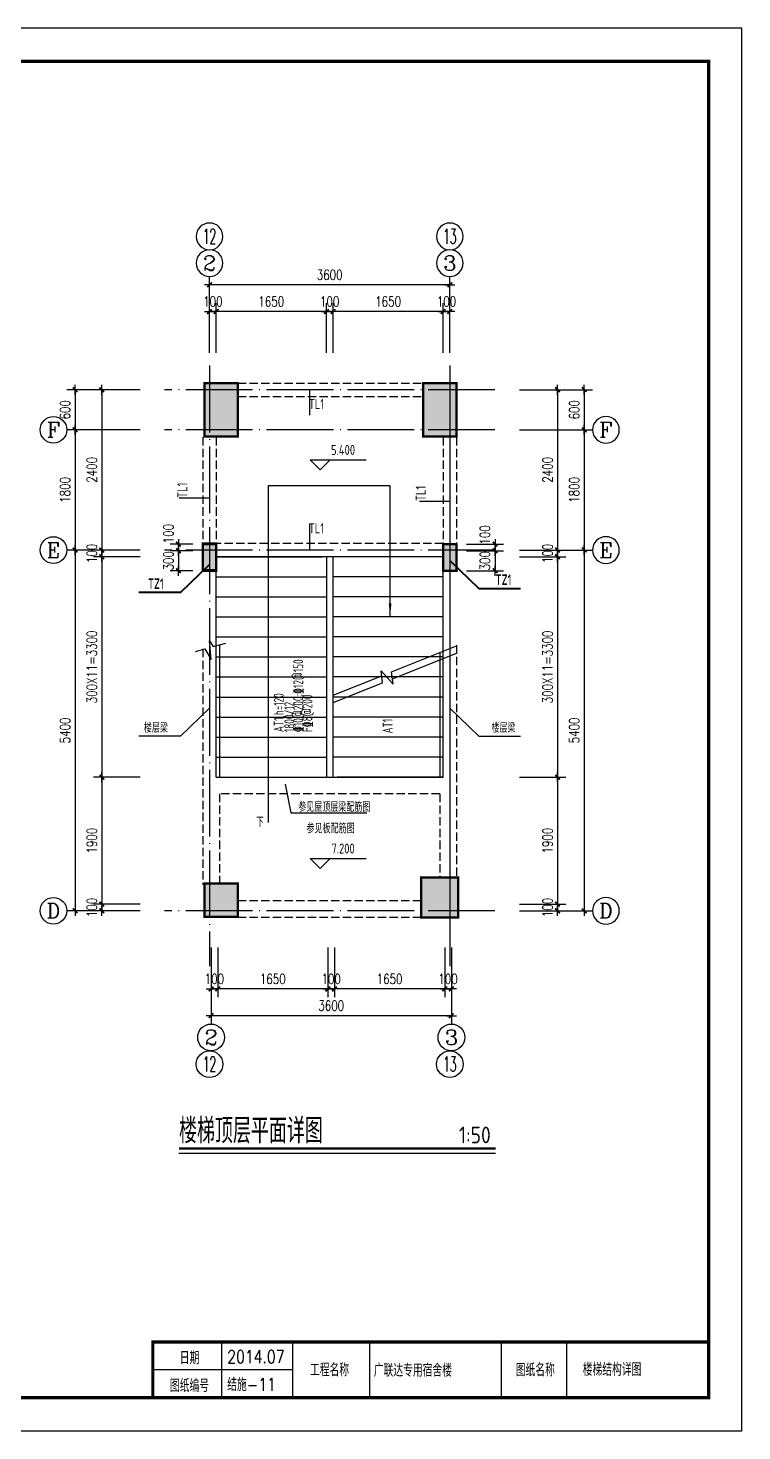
# Model space of a CAD drawing. Extents: x 127019 to 780419, y 327305 to 369305.
# Drawn here: x 759029 to 780419, y 327305 to 369305 of the extents above; entities that cross this region are included whole.
import ezdxf
from ezdxf.enums import TextEntityAlignment as Align

# ---------------------------------------------------------------- set-up
doc = ezdxf.new("R2010")
doc.units = 0
doc.header["$LTSCALE"] = 1000
doc.header["$MEASUREMENT"] = 0
for name, pattern in [('CONTINOUS', [0]), ('DASH', [0.35, 0.25, -0.1]), ('DOTE', [2.42, 2, -0.2, 0.02, -0.2])]:
    doc.linetypes.add(name, pattern=pattern)
doc.layers.get('0').update_dxf_attribs({"linetype": 'CONTINUOUS'})
doc.layers.get('Defpoints').update_dxf_attribs({"linetype": 'CONTINUOUS'})
for name, color, linetype in [('ASHADE', 7, 'CONTINUOUS'), ('AXIS', 3, 'CONTINUOUS'), ('AXIS_TEXT', 7, 'CONTINUOUS'), ('DIM', 3, 'CONTINUOUS'), ('DIM_SYMB', 3, 'CONTINUOUS'), ('DOTE', 8, 'DOTE'), ('PUB_DIM', 3, 'CONTINUOUS'), ('PUB_TEXT', 7, 'CONTINUOUS'), ('PUB_TITLE', 4, 'CONTINUOUS'), ('STAIR', 2, 'CONTINUOUS'), ('文字', 7, 'CONTINUOUS'), ('柱', 2, 'CONTINUOUS'), ('柱涂实', 54, 'CONTINUOUS'), ('梁', 4, 'CONTINUOUS'), ('梁虚线', 4, 'DASH'), ('梁集中标注', 2, 'CONTINUOUS')]:
    doc.layers.add(name, color=color, linetype=linetype)
doc.styles.add('COMPLEX', font='COMPLEX.shx')
doc.styles.add('DIM_FONT', font='SIMPLEX.shx', dxfattribs={"width": 0.75})
doc.styles.get("Standard").update_dxf_attribs({"font": 'gbxwxt.shx', "bigfont": 'gbhzfs.shx'})
doc.styles.add('TSSD_Rein', font='tssdeng.shx', dxfattribs={"width": 0.6, "bigfont": 'gbhzfs.shx'})
doc.styles.add('国标仿宋', font='SIMPLEX.shx', dxfattribs={"width": 0.75, "bigfont": 'gbhzfs.shx'})
doc.dimstyles.new('DIMN', dxfattribs={"dimtxt": 300, "dimasz": 1, "dimexe": 250, "dimexo": 300, "dimgap": 150, "dimtad": 1, "dimdec": 0, "dimzin": 0, "dimdsep": 46, "dimtxsty": 'DIM_FONT', "dimblk": '_DIMX', "dimcen": 0.09, "dimclrt": 7, "dimadec": 0, "dimazin": 0, "dimtfac": 1, "dimtdec": 0, "dimtix": 1, "dimtmove": 2, "dimatfit": 3, "dimldrblk": '_DIMX', "dimfxl": 0, "dimtolj": 1, "dimtzin": 0, "dimarcsym": 0})

# ---------------------------------------------------------------- blocks, each defined once
blk = doc.blocks.new('_DIMX')
blk.add_line((-150, 0), (150, 0))
at = {"const_width": 50}
blk.add_lwpolyline([(-70, -70), (70, 70)], dxfattribs=at)
blk = doc.blocks.new('*D155')
at = {"layer": 'Defpoints', "color": 0, "transparency": 16777216}
for p in [(764467, 361618), (764467, 359281), (771667, 359281)]:
    blk.add_point(p, dxfattribs=at)
at = {"layer": 'PUB_DIM', "color": 0, "lineweight": -2, "transparency": 16777216}
for p, q in [((764467, 359581), (764467, 361868)), ((771667, 359581), (771667, 361868)), ((771666, 361618), (764468, 361618))]:
    blk.add_line(p, q, dxfattribs=at)
for p, rotation in [((764467, 361618), 179.9999999999991), ((771667, 361618), 359.9999999999991)]:
    blk.add_blockref('_DIMX', p, dxfattribs=dict(at, rotation=rotation))
at = {"layer": 'PUB_DIM', "color": 7, "transparency": 16777216, "insert": (768067, 361918), "char_height": 300, "attachment_point": 5, "style": 'DIM_FONT'}
blk.add_mtext('\\A1;3600', dxfattribs=at)
blk = doc.blocks.new('*D154')
at = {"layer": 'Defpoints', "color": 0, "transparency": 16777216}
for p in [(771467, 360818), (771467, 359281), (771667, 359281)]:
    blk.add_point(p, dxfattribs=at)
at = {"layer": 'PUB_DIM', "color": 0, "lineweight": -2, "transparency": 16777216}
for p, q in [((771466, 360818), (771465, 360818)), ((771467, 359581), (771467, 361068)), ((771667, 360818), (771467, 360818)), ((771667, 359581), (771667, 361068)), ((771668, 360818), (771669, 360818))]:
    blk.add_line(p, q, dxfattribs=at)
blk.add_blockref('_DIMX', (771467, 360818), dxfattribs=at)
at = {"layer": 'PUB_DIM', "color": 0, "lineweight": -2, "transparency": 16777216, "rotation": 180}
blk.add_blockref('_DIMX', (771667, 360818), dxfattribs=at)
at = {"layer": 'PUB_DIM', "color": 7, "transparency": 16777216, "insert": (771567, 361118), "char_height": 300, "attachment_point": 5, "style": 'DIM_FONT'}
blk.add_mtext('\\A1;100', dxfattribs=at)
blk = doc.blocks.new('*D153')
at = {"layer": 'Defpoints', "color": 0, "transparency": 16777216}
for p in [(773449, 357278), (773449, 353678), (775694, 353678)]:
    blk.add_point(p, dxfattribs=at)
at = {"layer": 'PUB_DIM', "color": 0, "lineweight": -2, "transparency": 16777216}
for p, q in [((773749, 357278), (775944, 357278)), ((775694, 357277), (775694, 353679)), ((773749, 353678), (775944, 353678))]:
    blk.add_line(p, q, dxfattribs=at)
for p, rotation in [((775694, 357278), 90), ((775694, 353678), 270)]:
    blk.add_blockref('_DIMX', p, dxfattribs=dict(at, rotation=rotation))
at = {"layer": 'PUB_DIM', "color": 7, "transparency": 16777216, "insert": (775394, 355478), "char_height": 300, "attachment_point": 5, "rotation": 90, "style": 'DIM_FONT'}
blk.add_mtext('\\A1;1800', dxfattribs=at)
blk = doc.blocks.new('*D152')
at = {"layer": 'Defpoints', "color": 0, "transparency": 16777216}
for p in [(773449, 353678), (773449, 342878), (775694, 342878)]:
    blk.add_point(p, dxfattribs=at)
at = {"layer": 'PUB_DIM', "color": 0, "lineweight": -2, "transparency": 16777216}
for p, q in [((773749, 353678), (775944, 353678)), ((775694, 353677), (775694, 342879)), ((773749, 342878), (775944, 342878))]:
    blk.add_line(p, q, dxfattribs=at)
for p, rotation in [((775694, 353678), 90), ((775694, 342878), 270)]:
    blk.add_blockref('_DIMX', p, dxfattribs=dict(at, rotation=rotation))
at = {"layer": 'PUB_DIM', "color": 7, "transparency": 16777216, "insert": (775394, 348278), "char_height": 300, "attachment_point": 5, "rotation": 90, "style": 'DIM_FONT'}
blk.add_mtext('\\A1;5400', dxfattribs=at)
blk = doc.blocks.new('*D151')
at = {"layer": 'Defpoints', "color": 0, "transparency": 16777216}
for p in [(773449, 353478), (773449, 346878), (774894, 346878)]:
    blk.add_point(p, dxfattribs=at)
at = {"layer": 'PUB_DIM', "color": 0, "lineweight": -2, "transparency": 16777216}
for p, q in [((773749, 353478), (775144, 353478)), ((774894, 353477), (774894, 346879)), ((773749, 346878), (775144, 346878))]:
    blk.add_line(p, q, dxfattribs=at)
for p, rotation in [((774894, 353478), 90), ((774894, 346878), 270)]:
    blk.add_blockref('_DIMX', p, dxfattribs=dict(at, rotation=rotation))
at = {"layer": 'PUB_DIM', "color": 7, "transparency": 16777216, "insert": (774594, 350178), "char_height": 300, "attachment_point": 5, "rotation": 90, "style": 'DIM_FONT'}
blk.add_mtext('\\A1;300X11=3300', dxfattribs=at)
blk = doc.blocks.new('_axiso')
blk.add_circle((0, 0), 0.5)
at = {"layer": 'AXIS_TEXT', "style": 'COMPLEX', "width": 1.041667}
blk.add_attdef('A', text='', height=0.56, dxfattribs=at).set_placement((-0.25, -0.28), (0.25, -0.28), align=Align.FIT)
blk = doc.blocks.new('*D150')
at = {"layer": 'Defpoints', "color": 0, "transparency": 16777216}
for p in [(768167, 360818), (768167, 359281), (771467, 359281)]:
    blk.add_point(p, dxfattribs=at)
at = {"layer": 'PUB_DIM', "color": 0, "lineweight": -2, "transparency": 16777216}
for p, q in [((768167, 359581), (768167, 361068)), ((771466, 360818), (768168, 360818)), ((771467, 359581), (771467, 361068))]:
    blk.add_line(p, q, dxfattribs=at)
for p, rotation in [((768167, 360818), 179.999999999998), ((771467, 360818), 359.999999999998)]:
    blk.add_blockref('_DIMX', p, dxfattribs=dict(at, rotation=rotation))
at = {"layer": 'PUB_DIM', "color": 7, "transparency": 16777216, "insert": (769817, 361118), "char_height": 300, "attachment_point": 5, "style": 'DIM_FONT'}
blk.add_mtext('\\A1;1650', dxfattribs=at)
blk = doc.blocks.new('*D149')
at = {"layer": 'Defpoints', "color": 0, "transparency": 16777216}
for p in [(764467, 360818), (764467, 359281), (764667, 359281)]:
    blk.add_point(p, dxfattribs=at)
at = {"layer": 'PUB_DIM', "color": 0, "lineweight": -2, "transparency": 16777216}
for p, q in [((764466, 360818), (764465, 360818)), ((764467, 359581), (764467, 361068)), ((764667, 360818), (764467, 360818)), ((764667, 359581), (764667, 361068)), ((764668, 360818), (764669, 360818))]:
    blk.add_line(p, q, dxfattribs=at)
blk.add_blockref('_DIMX', (764467, 360818), dxfattribs=at)
at = {"layer": 'PUB_DIM', "color": 0, "lineweight": -2, "transparency": 16777216, "rotation": 180}
blk.add_blockref('_DIMX', (764667, 360818), dxfattribs=at)
at = {"layer": 'PUB_DIM', "color": 7, "transparency": 16777216, "insert": (764567, 361118), "char_height": 300, "attachment_point": 5, "style": 'DIM_FONT'}
blk.add_mtext('\\A1;100', dxfattribs=at)
blk = doc.blocks.new('*D148')
at = {"layer": 'Defpoints', "color": 0, "transparency": 16777216}
for p in [(764667, 360818), (764667, 359281), (767967, 359281)]:
    blk.add_point(p, dxfattribs=at)
at = {"layer": 'PUB_DIM', "color": 0, "lineweight": -2, "transparency": 16777216}
for p, q in [((764667, 359581), (764667, 361068)), ((767966, 360818), (764668, 360818)), ((767967, 359581), (767967, 361068))]:
    blk.add_line(p, q, dxfattribs=at)
at = {"layer": 'PUB_DIM', "color": 0, "lineweight": -2, "transparency": 16777216, "rotation": 180}
blk.add_blockref('_DIMX', (764667, 360818), dxfattribs=at)
at = {"layer": 'PUB_DIM', "color": 0, "lineweight": -2, "transparency": 16777216}
blk.add_blockref('_DIMX', (767967, 360818), dxfattribs=at)
at = {"layer": 'PUB_DIM', "color": 7, "transparency": 16777216, "insert": (766317, 361118), "char_height": 300, "attachment_point": 5, "style": 'DIM_FONT'}
blk.add_mtext('\\A1;1650', dxfattribs=at)
blk = doc.blocks.new('*D147')
at = {"layer": 'Defpoints', "color": 0, "transparency": 16777216}
for p in [(767967, 360818), (767967, 359281), (768167, 359281)]:
    blk.add_point(p, dxfattribs=at)
at = {"layer": 'PUB_DIM', "color": 0, "lineweight": -2, "transparency": 16777216}
for p, q in [((767966, 360818), (767965, 360818)), ((767967, 359581), (767967, 361068)), ((768167, 360818), (767967, 360818)), ((768167, 359581), (768167, 361068)), ((768168, 360818), (768169, 360818))]:
    blk.add_line(p, q, dxfattribs=at)
blk.add_blockref('_DIMX', (767967, 360818), dxfattribs=at)
at = {"layer": 'PUB_DIM', "color": 0, "lineweight": -2, "transparency": 16777216, "rotation": 180}
blk.add_blockref('_DIMX', (768167, 360818), dxfattribs=at)
at = {"layer": 'PUB_DIM', "color": 7, "transparency": 16777216, "insert": (768067, 361118), "char_height": 300, "attachment_point": 5, "style": 'DIM_FONT'}
blk.add_mtext('\\A1;100', dxfattribs=at)
blk = doc.blocks.new('*D146')
at = {"layer": 'Defpoints', "color": 0, "transparency": 16777216}
for p in [(773449, 353678), (774894, 353678), (773449, 353478)]:
    blk.add_point(p, dxfattribs=at)
at = {"layer": 'PUB_DIM', "color": 0, "lineweight": -2, "transparency": 16777216}
for p, q in [((773749, 353678), (775144, 353678)), ((774894, 353679), (774894, 353680)), ((774894, 353478), (774894, 353678)), ((773749, 353478), (775144, 353478)), ((774894, 353477), (774894, 353476))]:
    blk.add_line(p, q, dxfattribs=at)
for p, rotation in [((774894, 353678), 270), ((774894, 353478), 90)]:
    blk.add_blockref('_DIMX', p, dxfattribs=dict(at, rotation=rotation))
at = {"layer": 'PUB_DIM', "color": 7, "transparency": 16777216, "insert": (774594, 353578), "char_height": 300, "attachment_point": 5, "rotation": 90, "style": 'DIM_FONT'}
blk.add_mtext('\\A1;100', dxfattribs=at)
blk = doc.blocks.new('*D145')
at = {"layer": 'Defpoints', "color": 0, "transparency": 16777216}
for p in [(773449, 358478), (773449, 353678), (774894, 353678)]:
    blk.add_point(p, dxfattribs=at)
at = {"layer": 'PUB_DIM', "color": 0, "lineweight": -2, "transparency": 16777216}
for p, q in [((773749, 358478), (775144, 358478)), ((774894, 358477), (774894, 353679)), ((773749, 353678), (775144, 353678))]:
    blk.add_line(p, q, dxfattribs=at)
for p, rotation in [((774894, 358478), 90), ((774894, 353678), 270)]:
    blk.add_blockref('_DIMX', p, dxfattribs=dict(at, rotation=rotation))
at = {"layer": 'PUB_DIM', "color": 7, "transparency": 16777216, "insert": (774594, 356078), "char_height": 300, "attachment_point": 5, "rotation": 90, "style": 'DIM_FONT'}
blk.add_mtext('\\A1;2400', dxfattribs=at)
blk = doc.blocks.new('*D144')
at = {"layer": 'Defpoints', "color": 0, "transparency": 16777216}
for p in [(773449, 346878), (773449, 343078), (774894, 343078)]:
    blk.add_point(p, dxfattribs=at)
at = {"layer": 'PUB_DIM', "color": 0, "lineweight": -2, "transparency": 16777216}
for p, q in [((773749, 346878), (775144, 346878)), ((774894, 346877), (774894, 343079)), ((773749, 343078), (775144, 343078))]:
    blk.add_line(p, q, dxfattribs=at)
for p, rotation in [((774894, 346878), 90), ((774894, 343078), 270)]:
    blk.add_blockref('_DIMX', p, dxfattribs=dict(at, rotation=rotation))
at = {"layer": 'PUB_DIM', "color": 7, "transparency": 16777216, "insert": (774594, 344978), "char_height": 300, "attachment_point": 5, "rotation": 90, "style": 'DIM_FONT'}
blk.add_mtext('\\A1;1900', dxfattribs=at)
blk = doc.blocks.new('*D143')
at = {"layer": 'Defpoints', "color": 0, "transparency": 16777216}
for p in [(773449, 343078), (773449, 342878), (774894, 342878)]:
    blk.add_point(p, dxfattribs=at)
at = {"layer": 'PUB_DIM', "color": 0, "lineweight": -2, "transparency": 16777216}
for p, q in [((773749, 343078), (775144, 343078)), ((773749, 342878), (775144, 342878)), ((774894, 343079), (774894, 343080)), ((774894, 343078), (774894, 342878)), ((774894, 342877), (774894, 342876))]:
    blk.add_line(p, q, dxfattribs=at)
for p, rotation in [((774894, 343078), 270), ((774894, 342878), 90)]:
    blk.add_blockref('_DIMX', p, dxfattribs=dict(at, rotation=rotation))
at = {"layer": 'PUB_DIM', "color": 7, "transparency": 16777216, "insert": (774594, 342978), "char_height": 300, "attachment_point": 5, "rotation": 90, "style": 'DIM_FONT'}
blk.add_mtext('\\A1;100', dxfattribs=at)
blk = doc.blocks.new('*D142')
at = {"layer": 'Defpoints', "color": 0, "transparency": 16777216}
for p in [(774249, 358478), (774249, 357278), (775694, 357278)]:
    blk.add_point(p, dxfattribs=at)
at = {"layer": 'PUB_DIM', "color": 0, "lineweight": -2, "transparency": 16777216}
for p, q in [((774549, 358478), (775944, 358478)), ((775694, 358477), (775694, 357279)), ((774549, 357278), (775944, 357278))]:
    blk.add_line(p, q, dxfattribs=at)
for p, rotation in [((775694, 358478), 90), ((775694, 357278), 270)]:
    blk.add_blockref('_DIMX', p, dxfattribs=dict(at, rotation=rotation))
at = {"layer": 'PUB_DIM', "color": 7, "transparency": 16777216, "insert": (775394, 357878), "char_height": 300, "attachment_point": 5, "rotation": 90, "style": 'DIM_FONT'}
blk.add_mtext('\\A1;600', dxfattribs=at)
blk = doc.blocks.new('*D141')
at = {"layer": 'Defpoints', "color": 0, "transparency": 16777216}
for p in [(761885, 358478), (760440, 357278), (761885, 357278)]:
    blk.add_point(p, dxfattribs=at)
at = {"layer": 'PUB_DIM', "color": 0, "lineweight": -2, "transparency": 16777216}
for p, q in [((761585, 358478), (760190, 358478)), ((760440, 358477), (760440, 357279)), ((761585, 357278), (760190, 357278))]:
    blk.add_line(p, q, dxfattribs=at)
for p, rotation in [((760440, 358478), 90), ((760440, 357278), 270)]:
    blk.add_blockref('_DIMX', p, dxfattribs=dict(at, rotation=rotation))
at = {"layer": 'PUB_DIM', "color": 7, "transparency": 16777216, "insert": (760140, 357878), "char_height": 300, "attachment_point": 5, "rotation": 90, "style": 'DIM_FONT'}
blk.add_mtext('\\A1;600', dxfattribs=at)
blk = doc.blocks.new('*D140')
at = {"layer": 'Defpoints', "color": 0, "transparency": 16777216}
for p in [(761240, 342878), (762685, 343078), (762685, 342878)]:
    blk.add_point(p, dxfattribs=at)
at = {"layer": 'PUB_DIM', "color": 0, "lineweight": -2, "transparency": 16777216}
for p, q in [((762385, 343078), (760990, 343078)), ((762385, 342878), (760990, 342878)), ((761240, 343079), (761240, 343080)), ((761240, 343078), (761240, 342878)), ((761240, 342877), (761240, 342876))]:
    blk.add_line(p, q, dxfattribs=at)
for p, rotation in [((761240, 343078), 270), ((761240, 342878), 90)]:
    blk.add_blockref('_DIMX', p, dxfattribs=dict(at, rotation=rotation))
at = {"layer": 'PUB_DIM', "color": 7, "transparency": 16777216, "insert": (760940, 342978), "char_height": 300, "attachment_point": 5, "rotation": 90, "style": 'DIM_FONT'}
blk.add_mtext('\\A1;100', dxfattribs=at)
blk = doc.blocks.new('*D139')
at = {"layer": 'Defpoints', "color": 0, "transparency": 16777216}
for p in [(762685, 346878), (761240, 343078), (762685, 343078)]:
    blk.add_point(p, dxfattribs=at)
at = {"layer": 'PUB_DIM', "color": 0, "lineweight": -2, "transparency": 16777216}
for p, q in [((762385, 346878), (760990, 346878)), ((761240, 346877), (761240, 343079)), ((762385, 343078), (760990, 343078))]:
    blk.add_line(p, q, dxfattribs=at)
for p, rotation in [((761240, 346878), 90), ((761240, 343078), 270)]:
    blk.add_blockref('_DIMX', p, dxfattribs=dict(at, rotation=rotation))
at = {"layer": 'PUB_DIM', "color": 7, "transparency": 16777216, "insert": (760940, 344978), "char_height": 300, "attachment_point": 5, "rotation": 90, "style": 'DIM_FONT'}
blk.add_mtext('\\A1;1900', dxfattribs=at)
blk = doc.blocks.new('*D138')
at = {"layer": 'Defpoints', "color": 0, "transparency": 16777216}
for p in [(762685, 358478), (761240, 353678), (762685, 353678)]:
    blk.add_point(p, dxfattribs=at)
at = {"layer": 'PUB_DIM', "color": 0, "lineweight": -2, "transparency": 16777216}
for p, q in [((762385, 358478), (760990, 358478)), ((761240, 358477), (761240, 353679)), ((762385, 353678), (760990, 353678))]:
    blk.add_line(p, q, dxfattribs=at)
for p, rotation in [((761240, 358478), 90), ((761240, 353678), 270)]:
    blk.add_blockref('_DIMX', p, dxfattribs=dict(at, rotation=rotation))
at = {"layer": 'PUB_DIM', "color": 7, "transparency": 16777216, "insert": (760940, 356078), "char_height": 300, "attachment_point": 5, "rotation": 90, "style": 'DIM_FONT'}
blk.add_mtext('\\A1;2400', dxfattribs=at)
blk = doc.blocks.new('*D137')
at = {"layer": 'Defpoints', "color": 0, "transparency": 16777216}
for p in [(761240, 353678), (762685, 353678), (762685, 353478)]:
    blk.add_point(p, dxfattribs=at)
at = {"layer": 'PUB_DIM', "color": 0, "lineweight": -2, "transparency": 16777216}
for p, q in [((762385, 353678), (760990, 353678)), ((761240, 353679), (761240, 353680)), ((761240, 353478), (761240, 353678)), ((762385, 353478), (760990, 353478)), ((761240, 353477), (761240, 353476))]:
    blk.add_line(p, q, dxfattribs=at)
for p, rotation in [((761240, 353678), 270), ((761240, 353478), 90)]:
    blk.add_blockref('_DIMX', p, dxfattribs=dict(at, rotation=rotation))
at = {"layer": 'PUB_DIM', "color": 7, "transparency": 16777216, "insert": (760940, 353578), "char_height": 300, "attachment_point": 5, "rotation": 90, "style": 'DIM_FONT'}
blk.add_mtext('\\A1;100', dxfattribs=at)
blk = doc.blocks.new('*D136')
at = {"layer": 'Defpoints', "color": 0, "transparency": 16777216}
for p in [(762685, 353478), (761240, 346878), (762685, 346878)]:
    blk.add_point(p, dxfattribs=at)
at = {"layer": 'PUB_DIM', "color": 0, "lineweight": -2, "transparency": 16777216}
for p, q in [((762385, 353478), (760990, 353478)), ((761240, 353477), (761240, 346879)), ((762385, 346878), (760990, 346878))]:
    blk.add_line(p, q, dxfattribs=at)
for p, rotation in [((761240, 353478), 90), ((761240, 346878), 270)]:
    blk.add_blockref('_DIMX', p, dxfattribs=dict(at, rotation=rotation))
at = {"layer": 'PUB_DIM', "color": 7, "transparency": 16777216, "insert": (760940, 350178), "char_height": 300, "attachment_point": 5, "rotation": 90, "style": 'DIM_FONT'}
blk.add_mtext('\\A1;300X11=3300', dxfattribs=at)
blk = doc.blocks.new('*D135')
at = {"layer": 'Defpoints', "color": 0, "transparency": 16777216}
for p in [(762685, 353678), (760440, 342878), (762685, 342878)]:
    blk.add_point(p, dxfattribs=at)
at = {"layer": 'PUB_DIM', "color": 0, "lineweight": -2, "transparency": 16777216}
for p, q in [((762385, 353678), (760190, 353678)), ((760440, 353677), (760440, 342879)), ((762385, 342878), (760190, 342878))]:
    blk.add_line(p, q, dxfattribs=at)
for p, rotation in [((760440, 353678), 90), ((760440, 342878), 270)]:
    blk.add_blockref('_DIMX', p, dxfattribs=dict(at, rotation=rotation))
at = {"layer": 'PUB_DIM', "color": 7, "transparency": 16777216, "insert": (760140, 348278), "char_height": 300, "attachment_point": 5, "rotation": 90, "style": 'DIM_FONT'}
blk.add_mtext('\\A1;5400', dxfattribs=at)
blk = doc.blocks.new('*D134')
at = {"layer": 'Defpoints', "color": 0, "transparency": 16777216}
for p in [(762685, 357278), (760440, 353678), (762685, 353678)]:
    blk.add_point(p, dxfattribs=at)
at = {"layer": 'PUB_DIM', "color": 0, "lineweight": -2, "transparency": 16777216}
for p, q in [((762385, 357278), (760190, 357278)), ((760440, 357277), (760440, 353679)), ((762385, 353678), (760190, 353678))]:
    blk.add_line(p, q, dxfattribs=at)
for p, rotation in [((760440, 357278), 90), ((760440, 353678), 270)]:
    blk.add_blockref('_DIMX', p, dxfattribs=dict(at, rotation=rotation))
at = {"layer": 'PUB_DIM', "color": 7, "transparency": 16777216, "insert": (760140, 355478), "char_height": 300, "attachment_point": 5, "rotation": 90, "style": 'DIM_FONT'}
blk.add_mtext('\\A1;1800', dxfattribs=at)
blk = doc.blocks.new('_arrow')
blk.add_solid([(0, 0), (-1, 0.1), (-1, -0.1)])
blk = doc.blocks.new('*D378')
at = {"layer": 'Defpoints', "color": 0, "transparency": 16777216}
for p in [(768012, 342074), (768212, 342074), (768012, 340537)]:
    blk.add_point(p, dxfattribs=at)
at = {"layer": 'PUB_DIM', "color": 0, "lineweight": -2, "transparency": 16777216}
for p, q in [((768012, 341774), (768012, 340287)), ((768212, 341774), (768212, 340287)), ((768011, 340537), (768010, 340537)), ((768212, 340537), (768012, 340537)), ((768213, 340537), (768214, 340537))]:
    blk.add_line(p, q, dxfattribs=at)
blk.add_blockref('_DIMX', (768012, 340537), dxfattribs=at)
at = {"layer": 'PUB_DIM', "color": 0, "lineweight": -2, "transparency": 16777216, "rotation": 180}
blk.add_blockref('_DIMX', (768212, 340537), dxfattribs=at)
at = {"layer": 'PUB_DIM', "color": 7, "transparency": 16777216, "insert": (768112, 340837), "char_height": 300, "attachment_point": 5, "style": 'DIM_FONT'}
blk.add_mtext('\\A1;100', dxfattribs=at)
blk = doc.blocks.new('*D379')
at = {"layer": 'Defpoints', "color": 0, "transparency": 16777216}
for p in [(764712, 342074), (768012, 342074), (764712, 340537)]:
    blk.add_point(p, dxfattribs=at)
at = {"layer": 'PUB_DIM', "color": 0, "lineweight": -2, "transparency": 16777216}
for p, q in [((764712, 341774), (764712, 340287)), ((768012, 341774), (768012, 340287)), ((768011, 340537), (764713, 340537))]:
    blk.add_line(p, q, dxfattribs=at)
at = {"layer": 'PUB_DIM', "color": 0, "lineweight": -2, "transparency": 16777216, "rotation": 180}
blk.add_blockref('_DIMX', (764712, 340537), dxfattribs=at)
at = {"layer": 'PUB_DIM', "color": 0, "lineweight": -2, "transparency": 16777216}
blk.add_blockref('_DIMX', (768012, 340537), dxfattribs=at)
at = {"layer": 'PUB_DIM', "color": 7, "transparency": 16777216, "insert": (766362, 340837), "char_height": 300, "attachment_point": 5, "style": 'DIM_FONT'}
blk.add_mtext('\\A1;1650', dxfattribs=at)
blk = doc.blocks.new('*D380')
at = {"layer": 'Defpoints', "color": 0, "transparency": 16777216}
for p in [(764512, 342074), (764712, 342074), (764512, 340537)]:
    blk.add_point(p, dxfattribs=at)
at = {"layer": 'PUB_DIM', "color": 0, "lineweight": -2, "transparency": 16777216}
for p, q in [((764512, 341774), (764512, 340287)), ((764712, 341774), (764712, 340287)), ((764511, 340537), (764510, 340537)), ((764712, 340537), (764512, 340537)), ((764713, 340537), (764714, 340537))]:
    blk.add_line(p, q, dxfattribs=at)
blk.add_blockref('_DIMX', (764512, 340537), dxfattribs=at)
at = {"layer": 'PUB_DIM', "color": 0, "lineweight": -2, "transparency": 16777216, "rotation": 180}
blk.add_blockref('_DIMX', (764712, 340537), dxfattribs=at)
at = {"layer": 'PUB_DIM', "color": 7, "transparency": 16777216, "insert": (764612, 340837), "char_height": 300, "attachment_point": 5, "style": 'DIM_FONT'}
blk.add_mtext('\\A1;100', dxfattribs=at)
blk = doc.blocks.new('*D381')
at = {"layer": 'Defpoints', "color": 0, "transparency": 16777216}
for p in [(768212, 342074), (771512, 342074), (768212, 340537)]:
    blk.add_point(p, dxfattribs=at)
at = {"layer": 'PUB_DIM', "color": 0, "lineweight": -2, "transparency": 16777216}
for p, q in [((768212, 341774), (768212, 340287)), ((771512, 341774), (771512, 340287)), ((771511, 340537), (768213, 340537))]:
    blk.add_line(p, q, dxfattribs=at)
for p, rotation in [((768212, 340537), 180.000000000002), ((771512, 340537), 1.998401444325282e-12)]:
    blk.add_blockref('_DIMX', p, dxfattribs=dict(at, rotation=rotation))
at = {"layer": 'PUB_DIM', "color": 7, "transparency": 16777216, "insert": (769862, 340837), "char_height": 300, "attachment_point": 5, "style": 'DIM_FONT'}
blk.add_mtext('\\A1;1650', dxfattribs=at)
blk = doc.blocks.new('*D382')
at = {"layer": 'Defpoints', "color": 0, "transparency": 16777216}
for p in [(771512, 342074), (771712, 342074), (771512, 340537)]:
    blk.add_point(p, dxfattribs=at)
at = {"layer": 'PUB_DIM', "color": 0, "lineweight": -2, "transparency": 16777216}
for p, q in [((771512, 341774), (771512, 340287)), ((771712, 341774), (771712, 340287)), ((771511, 340537), (771510, 340537)), ((771712, 340537), (771512, 340537)), ((771713, 340537), (771714, 340537))]:
    blk.add_line(p, q, dxfattribs=at)
blk.add_blockref('_DIMX', (771512, 340537), dxfattribs=at)
at = {"layer": 'PUB_DIM', "color": 0, "lineweight": -2, "transparency": 16777216, "rotation": 180}
blk.add_blockref('_DIMX', (771712, 340537), dxfattribs=at)
at = {"layer": 'PUB_DIM', "color": 7, "transparency": 16777216, "insert": (771612, 340837), "char_height": 300, "attachment_point": 5, "style": 'DIM_FONT'}
blk.add_mtext('\\A1;100', dxfattribs=at)
blk = doc.blocks.new('*D383')
at = {"layer": 'Defpoints', "color": 0, "transparency": 16777216}
for p in [(764512, 342074), (771712, 342074), (764512, 339737)]:
    blk.add_point(p, dxfattribs=at)
at = {"layer": 'PUB_DIM', "color": 0, "lineweight": -2, "transparency": 16777216}
for p, q in [((764512, 341774), (764512, 339487)), ((771712, 341774), (771712, 339487)), ((771711, 339737), (764513, 339737))]:
    blk.add_line(p, q, dxfattribs=at)
at = {"layer": 'PUB_DIM', "color": 0, "lineweight": -2, "transparency": 16777216, "rotation": 180.0000000000009}
blk.add_blockref('_DIMX', (764512, 339737), dxfattribs=at)
at = {"layer": 'PUB_DIM', "color": 0, "lineweight": -2, "transparency": 16777216}
blk.add_blockref('_DIMX', (771712, 339737), dxfattribs=at)
at = {"layer": 'PUB_DIM', "color": 7, "transparency": 16777216, "insert": (768112, 340037), "char_height": 300, "attachment_point": 5, "style": 'DIM_FONT'}
blk.add_mtext('\\A1;3600', dxfattribs=at)
blk = doc.blocks.new('*D431')
at = {"layer": 'Defpoints', "color": 0, "transparency": 16777216}
for p in [(763536, 353857), (764267, 353857), (764267, 353657)]:
    blk.add_point(p, dxfattribs=at)
at = {"layer": 'PUB_DIM', "color": 0, "lineweight": -2, "transparency": 16777216}
for p, q in [((763967, 353857), (763286, 353857)), ((763967, 353657), (763286, 353657)), ((763536, 353858), (763536, 353859)), ((763536, 353657), (763536, 353857)), ((763536, 353656), (763536, 353655))]:
    blk.add_line(p, q, dxfattribs=at)
for p, rotation in [((763536, 353857), 270), ((763536, 353657), 90)]:
    blk.add_blockref('_DIMX', p, dxfattribs=dict(at, rotation=rotation))
at = {"layer": 'PUB_DIM', "color": 7, "transparency": 16777216, "insert": (763236, 354169), "char_height": 300, "attachment_point": 5, "rotation": 90, "style": 'DIM_FONT'}
blk.add_mtext('\\A1;100', dxfattribs=at)
blk = doc.blocks.new('*D432')
at = {"layer": 'Defpoints', "color": 0, "transparency": 16777216}
for p in [(764267, 353657), (763536, 353057), (764267, 353057)]:
    blk.add_point(p, dxfattribs=at)
at = {"layer": 'PUB_DIM', "color": 0, "lineweight": -2, "transparency": 16777216}
for p, q in [((763967, 353657), (763286, 353657)), ((763536, 353658), (763536, 353659)), ((763536, 353657), (763536, 353057)), ((763967, 353057), (763286, 353057)), ((763536, 353056), (763536, 353055))]:
    blk.add_line(p, q, dxfattribs=at)
for p, rotation in [((763536, 353657), 270), ((763536, 353057), 90)]:
    blk.add_blockref('_DIMX', p, dxfattribs=dict(at, rotation=rotation))
at = {"layer": 'PUB_DIM', "color": 7, "transparency": 16777216, "insert": (763236, 353357), "char_height": 300, "attachment_point": 5, "rotation": 90, "style": 'DIM_FONT'}
blk.add_mtext('\\A1;300', dxfattribs=at)
blk = doc.blocks.new('*D433')
at = {"layer": 'Defpoints', "color": 0, "transparency": 16777216}
for p in [(771867, 353856), (771867, 353657), (773020, 353856)]:
    blk.add_point(p, dxfattribs=at)
at = {"layer": 'PUB_DIM', "color": 0, "lineweight": -2, "transparency": 16777216}
for p, q in [((772167, 353856), (773270, 353856)), ((772167, 353657), (773270, 353657)), ((773020, 353857), (773020, 353858)), ((773020, 353657), (773020, 353856)), ((773020, 353656), (773020, 353655))]:
    blk.add_line(p, q, dxfattribs=at)
for p, rotation in [((773020, 353856), 270), ((773020, 353657), 90)]:
    blk.add_blockref('_DIMX', p, dxfattribs=dict(at, rotation=rotation))
at = {"layer": 'PUB_DIM', "color": 7, "transparency": 16777216, "insert": (772720, 354130), "char_height": 300, "attachment_point": 5, "rotation": 90, "style": 'DIM_FONT'}
blk.add_mtext('\\A1;100', dxfattribs=at)
blk = doc.blocks.new('*D434')
at = {"layer": 'Defpoints', "color": 0, "transparency": 16777216}
for p in [(771867, 353657), (771867, 353056), (773020, 353056)]:
    blk.add_point(p, dxfattribs=at)
at = {"layer": 'PUB_DIM', "color": 0, "lineweight": -2, "transparency": 16777216}
for p, q in [((772167, 353657), (773270, 353657)), ((773020, 353658), (773020, 353659)), ((773020, 353657), (773020, 353056)), ((772167, 353056), (773270, 353056)), ((773020, 353055), (773020, 353054))]:
    blk.add_line(p, q, dxfattribs=at)
for p, rotation in [((773020, 353657), 270), ((773020, 353056), 90)]:
    blk.add_blockref('_DIMX', p, dxfattribs=dict(at, rotation=rotation))
at = {"layer": 'PUB_DIM', "color": 7, "transparency": 16777216, "insert": (772720, 353356), "char_height": 300, "attachment_point": 5, "rotation": 90, "style": 'DIM_FONT'}
blk.add_mtext('\\A1;300', dxfattribs=at)

msp = doc.modelspace()

# ---------------------------------------------------------------- hatches: boundary and pattern name
at = {"layer": '柱涂实'}
for points in [[(765312.5, 357077.5), (764312.5, 357077.5), (764312.5, 358677.5), (765312.5, 358677.5)], [(771867.1, 357077.5), (770867.1, 357077.5), (770867.1, 358677.5), (771867.1, 358677.5)], [(764267.2, 353856.7), (764667.2, 353856.7), (764667.2, 353056.7), (764267.2, 353056.7)], [(764267.5, 353877.5), (764667.5, 353877.5), (764667.5, 353077.5), (764267.5, 353077.5)], [(771467.2, 353856.3), (771867.2, 353856.3), (771867.2, 353056.3), (771467.2, 353056.3)], [(764312.5, 343692.5), (765312.5, 343692.5), (765312.5, 342692.5), (764312.5, 342692.5)], [(770812.5, 343872.9), (771912.5, 343872.9), (771912.5, 342672.9), (770812.5, 342672.9)]]:
    msp.add_hatch(color=8, dxfattribs=at).paths.add_polyline_path(points)

# ---------------------------------------------------------------- linework, layer by layer
at = {"layer": 'ASHADE', "color": 7, "linetype": 'CONTINOUS'}
for p, q in [((764667.1, 346877.5), (764667.1, 353477.5)), ((771467.1, 346877.5), (771467.1, 353477.5))]:
    msp.add_line(p, q, dxfattribs=at)
at = {"layer": 'DIM', "linetype": 'CONTINOUS'}
for p, q in [((764467.2, 353254.1), (763598.5, 352417.8)), ((764467.2, 353233.3), (763598.5, 352397)), ((771667.2, 353375.1), (772535.9, 352538.8)), ((771667.2, 353354.3), (772535.9, 352518)), ((763598.5, 352417.8), (762348.8, 352417.8)), ((763598.5, 352397), (762348.8, 352397)), ((772535.9, 352538.8), (773785.6, 352538.8)), ((772535.9, 352518), (773785.6, 352518)), ((764467.2, 348946.9), (763598.5, 348110.6)), ((771667.2, 348946.9), (772535.9, 348110.6)), ((763598.5, 348110.6), (762348.8, 348110.6)), ((772535.9, 348110.6), (773785.6, 348110.6)), ((766730, 346664.3), (766899.5, 345806)), ((766899.5, 345806), (769178.1, 345806))]:
    msp.add_line(p, q, dxfattribs=at)
at = {"layer": 'DIM_SYMB', "const_width": 70}
msp.add_lwpolyline([(763551.5, 335761.2), (773039.3, 335761.2)], dxfattribs=at)
at = {"layer": 'DIM_SYMB'}
msp.add_lwpolyline([(763551.5, 335621.2), (773039.3, 335621.2)], dxfattribs=at)
at = {"layer": 'DOTE'}
for p, q in [((764467.1, 359200.2), (764467.1, 341221.9)), ((773016.3, 358477.5), (763117.9, 358477.5)), ((773016.3, 357277.5), (763117.9, 357277.5)), ((773016.3, 353677.5), (763117.9, 353677.5)), ((773016.3, 342877.5), (763117.9, 342877.5))]:
    msp.add_line(p, q, dxfattribs=at)
at = {"layer": 'PUB_DIM'}
for p, q in [((767478.8, 356376.2), (768078.8, 356376.2)), ((767778.8, 356076.2), (767478.8, 356376.2)), ((767778.8, 356376.2), (769156, 356376.2)), ((768078.8, 356376.2), (767778.8, 356076.2)), ((767778.8, 344142.1), (767478.8, 344442.1)), ((767478.8, 344442.1), (768078.8, 344442.1)), ((768078.8, 344442.1), (767778.8, 344142.1)), ((767778.8, 344442.1), (769156, 344442.1))]:
    msp.add_line(p, q, dxfattribs=at)
msp.add_lwpolyline([(769877.1, 351677.5), (769877.1, 355604.6), (766221.5, 355604.6), (766221.5, 345522.6)], dxfattribs=at)
msp.add_lwpolyline([(769877.1, 351677.5), (769877.1, 355604.6), (766221.5, 355604.6), (766221.5, 345522.6)], dxfattribs=at)
at = {"layer": 'PUB_TEXT'}
for p, q in [((767473.6, 357715.2), (767473.6, 358477.5)), ((764467.1, 355235.1), (763560.6, 355235.1)), ((771667.1, 355132.6), (770760.6, 355132.6)), ((767473.6, 353701.8), (767473.6, 354464.2))]:
    msp.add_line(p, q, dxfattribs=at)
at = {"layer": 'PUB_TITLE'}
msp.add_lwpolyline([(721019.2, 327305.3), (780419.2, 327305.3), (780419.2, 369305.3), (721019.2, 369305.3)], close=True, dxfattribs=at)
at = {"layer": 'PUB_TITLE', "const_width": 100}
msp.add_lwpolyline([(722019.2, 328305.3), (779419.2, 328305.3), (779419.2, 368305.3), (722019.2, 368305.3)], close=True, dxfattribs=at)
at = {"layer": 'STAIR', "linetype": 'Continuous'}
for p, q in [((764667.1, 353477.5), (767847.1, 353477.5)), ((767847.1, 353477.5), (764667.1, 353477.5)), ((771467.1, 353477.5), (767847.1, 353477.5)), ((767967.1, 353477.5), (767967.1, 346877.5)), ((768167.1, 346877.5), (768167.1, 353477.5)), ((771467.1, 353477.5), (768287.1, 353477.5)), ((764667.1, 352877.5), (767967.1, 352877.5)), ((771467.1, 352877.5), (768167.1, 352877.5)), ((764667.1, 352277.5), (767967.1, 352277.5)), ((771467.1, 352277.5), (768167.1, 352277.5)), ((764667.1, 351677.5), (767967.1, 351677.5)), ((771467.1, 351677.5), (768167.1, 351677.5)), ((764667.1, 351077.5), (767967.1, 351077.5)), ((771467.1, 351077.5), (768167.1, 351077.5)), ((769922.1, 350030.3), (771867.5, 350808.5)), ((764667.1, 350477.5), (767967.1, 350477.5)), ((771467.1, 350477.5), (768167.1, 350477.5)), ((769946.6, 349824.7), (771867.5, 350593.1)), ((764667.1, 349877.5), (767967.1, 349877.5)), ((768167.1, 349328.3), (769625.5, 349911.7)), ((771467.1, 349877.5), (768167.1, 349877.5)), ((769650, 349706.1), (769607.8, 350060.5)), ((769607.8, 350060.5), (769966.3, 349659.4)), ((769966.3, 349659.4), (769922.1, 350030.3)), ((768167.1, 349112.9), (769650, 349706.1)), ((764667.1, 349277.5), (767967.1, 349277.5)), ((771467.1, 349277.5), (768167.1, 349277.5)), ((764667.1, 348677.5), (767967.1, 348677.5)), ((771467.1, 348677.5), (768167.1, 348677.5)), ((764667.1, 348077.5), (767967.1, 348077.5)), ((771467.1, 348077.5), (768167.1, 348077.5)), ((764667.1, 347477.5), (767967.1, 347477.5)), ((771467.1, 347477.5), (768167.1, 347477.5)), ((771467.1, 346877.5), (768287.1, 346877.5))]:
    msp.add_line(p, q, dxfattribs=at)
at = {"layer": 'STAIR'}
for p, q in [((764044.1, 350644), (764324.6, 350719.1)), ((764324.6, 350719.1), (764514.4, 350397.3)), ((764514.4, 350397.3), (764466, 350964.1)), ((764466, 350964.1), (764571.5, 350785.3)), ((764571.5, 350785.3), (764958.2, 350888.9))]:
    msp.add_line(p, q, dxfattribs=at)
at = {"layer": '文字'}
for p, q in [((764829.1, 329968.5), (764829.1, 328305.3)), ((766954.3, 329968.5), (766954.3, 328305.3)), ((769255.4, 329968.5), (769255.4, 328305.3)), ((773201.4, 329968.5), (773201.4, 328305.3)), ((775165.7, 329968.5), (775165.7, 328305.3)), ((766954.3, 329136.9), (762764.7, 329136.9))]:
    msp.add_line(p, q, dxfattribs=at)
at = {"layer": '文字', "const_width": 92.4}
msp.add_lwpolyline([(762764.7, 329968.5), (762764.7, 328305.3), (779419.2, 328305.3), (779419.2, 329968.5)], close=True, dxfattribs=at)
at = {"layer": '柱', "color": 7, "const_width": 70}
for points in [[(764312.5, 358677.5), (765312.5, 358677.5), (765312.5, 357077.5), (764312.5, 357077.5)], [(770867.1, 358677.5), (771867.1, 358677.5), (771867.1, 357077.5), (770867.1, 357077.5)], [(764267.2, 353856.7), (764667.2, 353856.7), (764667.2, 353056.7), (764267.2, 353056.7)], [(764267.5, 353877.5), (764667.5, 353877.5), (764667.5, 353077.5), (764267.5, 353077.5)], [(771467.2, 353856.3), (771867.2, 353856.3), (771867.2, 353056.3), (771467.2, 353056.3)], [(764312.5, 343692.5), (765312.5, 343692.5), (765312.5, 342692.5), (764312.5, 342692.5)], [(770812.5, 343877.5), (771912.5, 343877.5), (771912.5, 342677.5), (770812.5, 342677.5)]]:
    msp.add_lwpolyline(points, close=True, dxfattribs=at)
at = {"layer": '柱涂实', "color": 8}
msp.add_line((771667.1, 359200.2), (771667.1, 341221.9), dxfattribs=at)
at = {"layer": '柱涂实', "color": 8, "const_width": 70}
msp.add_lwpolyline([(764312.5, 343692.5), (765312.5, 343692.5), (765312.5, 342692.5), (764312.5, 342692.5)], close=True, dxfattribs=at)
at = {"layer": '柱涂实', "color": 8}
msp.add_lwpolyline([(764312.5, 343692.5), (765312.5, 343692.5), (765312.5, 342692.5), (764312.5, 342692.5)], close=True, dxfattribs=at)
at = {"layer": '梁'}
for p, q in [((764767.5, 350849.8), (764767.5, 346877.5)), ((771367.5, 350608.5), (771367.5, 346877.5)), ((764667.1, 346877.5), (771467.1, 346877.5))]:
    msp.add_line(p, q, dxfattribs=at)
at = {"layer": '梁虚线'}
for p, q in [((765312.5, 358677.7), (770867.1, 358677.7)), ((765312.5, 358277.7), (770867.1, 358277.7)), ((764267.5, 357056.7), (764267.5, 353877.5)), ((764667.5, 357056.7), (764667.5, 353877.5)), ((771467.1, 357056.7), (771467.1, 353877.5)), ((771867.1, 357056.7), (771867.1, 353877.5)), ((771467.1, 353877.5), (764667.5, 353877.5)), ((764267.5, 350715.9), (764267.5, 343656.7)), ((771867.5, 350826.5), (771867.5, 343906.7)), ((771367.5, 346377.5), (764767.5, 346377.5)), ((764767.5, 346377.5), (764767.5, 343721.7)), ((771367.5, 346377.5), (771367.5, 343906.7)), ((770812.5, 343177.7), (765312.5, 343177.7)), ((771162.5, 342677.7), (765312.5, 342677.7))]:
    msp.add_line(p, q, dxfattribs=at)

# ---------------------------------------------------------------- block references
at = {"layer": 'AXIS'}
ref = msp.add_blockref('_axiso', (764467.1, 363068.4), dxfattribs=dict(at, xscale=-800, yscale=800, zscale=800, rotation=180))
ref.add_attrib('A', '12', dxfattribs={"layer": 'AXIS_TEXT', "height": 448, "style": 'COMPLEX', "width": 0.646552}).set_placement((764267.1, 362844.4), (764667.1, 362844.4), align=Align.FIT)
ref = msp.add_blockref('_axiso', (771667.1, 363068.4), dxfattribs=dict(at, xscale=-800, yscale=800, zscale=800, rotation=180))
ref.add_attrib('A', '13', dxfattribs={"layer": 'AXIS_TEXT', "height": 448, "style": 'COMPLEX', "width": 0.646552}).set_placement((771467.1, 362844.4), (771867.1, 362844.4), align=Align.FIT)
ref = msp.add_blockref('_axiso', (764467.1, 362268.4), dxfattribs=dict(at, xscale=-800, yscale=800, zscale=800, rotation=180))
ref.add_attrib('A', '2', dxfattribs={"layer": 'AXIS_TEXT', "height": 448, "style": 'COMPLEX', "width": 1.339286}).set_placement((764267.1, 362044.4), (764667.1, 362044.4), align=Align.FIT)
ref = msp.add_blockref('_axiso', (771667.1, 362268.4), dxfattribs=dict(at, xscale=-800, yscale=800, zscale=800, rotation=180))
ref.add_attrib('A', '3', dxfattribs={"layer": 'AXIS_TEXT', "height": 448, "style": 'COMPLEX', "width": 1.339286}).set_placement((771467.1, 362044.4), (771867.1, 362044.4), align=Align.FIT)
ref = msp.add_blockref('_axiso', (759790.2, 357277.5), dxfattribs=dict(at, xscale=800, yscale=800, zscale=800))
ref.add_attrib('A', 'F', dxfattribs={"layer": 'AXIS_TEXT', "height": 448, "style": 'COMPLEX', "width": 1.171875}).set_placement((759590.2, 357053.5), (759990.2, 357053.5), align=Align.FIT)
ref = msp.add_blockref('_axiso', (776344, 357277.5), dxfattribs=dict(at, xscale=-800, yscale=800, zscale=800))
ref.add_attrib('A', 'F', dxfattribs={"layer": 'AXIS_TEXT', "height": 448, "style": 'COMPLEX', "width": 1.171875}).set_placement((776144, 357053.5), (776544, 357053.5), align=Align.FIT)
ref = msp.add_blockref('_axiso', (759790.2, 353677.5), dxfattribs=dict(at, xscale=800, yscale=800, zscale=800))
ref.add_attrib('A', 'E', dxfattribs={"layer": 'AXIS_TEXT', "height": 448, "style": 'COMPLEX', "width": 1.171875}).set_placement((759590.2, 353453.5), (759990.2, 353453.5), align=Align.FIT)
ref = msp.add_blockref('_axiso', (776344, 353677.5), dxfattribs=dict(at, xscale=-800, yscale=800, zscale=800))
ref.add_attrib('A', 'E', dxfattribs={"layer": 'AXIS_TEXT', "height": 448, "style": 'COMPLEX', "width": 1.171875}).set_placement((776144, 353453.5), (776544, 353453.5), align=Align.FIT)
ref = msp.add_blockref('_axiso', (759790.2, 342877.5), dxfattribs=dict(at, xscale=800, yscale=800, zscale=800))
ref.add_attrib('A', 'D', dxfattribs={"layer": 'AXIS_TEXT', "height": 448, "style": 'COMPLEX', "width": 1.102941}).set_placement((759590.2, 342653.5), (759990.2, 342653.5), align=Align.FIT)
ref = msp.add_blockref('_axiso', (776344, 342877.5), dxfattribs=dict(at, xscale=-800, yscale=800, zscale=800))
ref.add_attrib('A', 'D', dxfattribs={"layer": 'AXIS_TEXT', "height": 448, "style": 'COMPLEX', "width": 1.102941}).set_placement((776144, 342653.5), (776544, 342653.5), align=Align.FIT)
ref = msp.add_blockref('_axiso', (764512.5, 339086.6), dxfattribs=dict(at, xscale=800, yscale=800, zscale=800))
ref.add_attrib('A', '2', dxfattribs={"layer": 'AXIS_TEXT', "height": 448, "style": 'COMPLEX', "width": 1.339286}).set_placement((764312.5, 338862.6), (764712.5, 338862.6), align=Align.FIT)
ref = msp.add_blockref('_axiso', (771712.5, 339086.6), dxfattribs=dict(at, xscale=800, yscale=800, zscale=800))
ref.add_attrib('A', '3', dxfattribs={"layer": 'AXIS_TEXT', "height": 448, "style": 'COMPLEX', "width": 1.339286}).set_placement((771512.5, 338862.6), (771912.5, 338862.6), align=Align.FIT)
ref = msp.add_blockref('_axiso', (764467.1, 338286.6), dxfattribs=dict(at, xscale=800, yscale=800, zscale=800))
ref.add_attrib('A', '12', dxfattribs={"layer": 'AXIS_TEXT', "height": 448, "style": 'COMPLEX', "width": 0.646552}).set_placement((764267.1, 338062.6), (764667.1, 338062.6), align=Align.FIT)
ref = msp.add_blockref('_axiso', (771667.1, 338286.6), dxfattribs=dict(at, xscale=800, yscale=800, zscale=800))
ref.add_attrib('A', '13', dxfattribs={"layer": 'AXIS_TEXT', "height": 448, "style": 'COMPLEX', "width": 0.646552}).set_placement((771467.1, 338062.6), (771867.1, 338062.6), align=Align.FIT)
at = {"layer": 'PUB_DIM', "xscale": 400, "yscale": 400, "zscale": 400, "rotation": 270}
msp.add_blockref('_arrow', (769877.1, 351677.5), dxfattribs=at)
msp.add_blockref('_arrow', (769877.1, 351677.5), dxfattribs=at)

# ---------------------------------------------------------------- texts
at = {"layer": 'PUB_DIM', "color": 7, "style": '国标仿宋', "width": 0.75}
msp.add_text('下', height=300, dxfattribs=at).set_placement((765982.2, 345540.3), align=Align.MIDDLE)
at = {"layer": 'PUB_TEXT', "style": 'TSSD_Rein', "width": 0.8}
for p in [(767900.8, 357809.2), (767900.8, 354087.3)]:
    msp.add_text('TL1', height=300, dxfattribs=at).set_placement(p, align=Align.BOTTOM_RIGHT)
for s, p in [('5.400', (768467.4, 356676.2)), ('TZ1', (762860.3, 352678.8)), ('TZ1', (762860.3, 352657.9)), ('TZ1', (773274.1, 352799.8)), ('TZ1', (773274.1, 352778.9)), ('楼层梁', (762860.3, 348371.5)), ('楼层梁', (773274.1, 348371.5)), ('参见屋顶层梁配筋图', (768204.9, 346004.8)), ('参见板配筋图', (768093.3, 345363.3)), ('7.200', (768467.4, 344742.1))]:
    msp.add_text(s, height=300, dxfattribs=at).set_placement(p, align=Align.MIDDLE)
for p in [(763890.2, 355697.5), (771035.2, 355603.1)]:
    msp.add_text('TL1', height=300, rotation=90, dxfattribs=at).set_placement(p, align=Align.BOTTOM_RIGHT)
at = {"layer": 'PUB_TEXT'}
for s, height, p in [('楼梯顶层平面详图', 748.03, (763551.5, 335916.9)), ('1:50', 500, (771938.9, 335916.9))]:
    msp.add_text(s, height=height, dxfattribs=at).set_placement(p)
at = {"layer": '文字', "style": '国标仿宋', "width": 0.8}
for s, p in [('日期', (763866.8, 329300.7)), ('工程名称', (768062.5, 328940.5)), ('图纸名称', (774226.5, 328939)), ('图纸编号', (763866.8, 328469.1))]:
    msp.add_text(s, height=385, dxfattribs=at).set_placement(p, align=Align.CENTER)
for s, p in [('2014.07', (764996.9, 329334.2)), ('广联达专用宿舍楼', (769389.7, 328928.3)), ('楼梯结构详图', (775649.4, 328951.4)), ('结施-11', (764996.9, 328502.6))]:
    msp.add_text(s, height=385, dxfattribs=at).set_placement(p)
at = {"layer": '梁集中标注', "style": 'TSSD_Rein', "width": 0.7}
for s, p in [('%%13210@200;%%13212@150', (767273, 348226.7)), ('AT1,h=120', (766691.1, 348226.7)), ('1800/12', (767006.4, 348226.7)), ('F%%1328@200', (767549.8, 348226.7)), ('AT1 ', (769954.7, 348186.2))]:
    msp.add_text(s, height=300, rotation=90, dxfattribs=at).set_placement(p)

# ---------------------------------------------------------------- dimensions: what is measured, and where the dimension line sits
at = {"layer": 'PUB_DIM'}
for p1, p2, distance, picture, middle in [((771667.1, 359281.2), (764467.1, 359281.2), -2337.2, '*D155', (768067.1, 361918.4)), ((764667.1, 359281.2), (764467.1, 359281.2), -1537.2, '*D149', (764567.1, 361118.4)), ((767967.1, 359281.2), (764667.1, 359281.2), -1537.2, '*D148', (766317.1, 361118.4)), ((768167.1, 359281.2), (767967.1, 359281.2), -1537.2, '*D147', (768067.1, 361118.4)), ((771467.1, 359281.2), (768167.1, 359281.2), -1537.2, '*D150', (769817.1, 361118.4)), ((771667.1, 359281.2), (771467.1, 359281.2), -1537.2, '*D154', (771567.1, 361118.4)), ((761885.3, 358477.5), (761885.3, 357277.5), -1445.1, '*D141', (760140.2, 357877.5)), ((762685.3, 358477.5), (762685.3, 353677.5), -1445.1, '*D138', (760940.2, 356077.5)), ((773449, 358477.5), (773449, 353677.5), 1445.1, '*D145', (774594, 356077.5)), ((774249, 358477.5), (774249, 357277.5), 1445.1, '*D142', (775394, 357877.5)), ((762685.3, 357277.5), (762685.3, 353677.5), -2245.1, '*D134', (760140.2, 355477.5)), ((773449, 357277.5), (773449, 353677.5), 2245.1, '*D153', (775394, 355477.5)), ((762685.3, 353677.5), (762685.3, 342877.5), -2245.1, '*D135', (760140.2, 348277.5)), ((762685.3, 353477.5), (762685.3, 353677.5), 1445.1, '*D137', (760940.2, 353577.5)), ((764267.2, 353656.7), (764267.2, 353056.7), -730.8, '*D432', (763236.4, 353356.7)), ((771867.2, 353656.7), (771867.2, 353056.3), 1152.6, '*D434', (772719.8, 353356.5)), ((773449, 353477.5), (773449, 353677.5), -1445.1, '*D146', (774594, 353577.5)), ((773449, 353677.5), (773449, 342877.5), 2245.1, '*D152', (775394, 348277.5)), ((762685.3, 346877.5), (762685.3, 343077.5), -1445.1, '*D139', (760940.2, 344977.5)), ((773449, 346877.5), (773449, 343077.5), 1445.1, '*D144', (774594, 344977.5)), ((762685.3, 343077.5), (762685.3, 342877.5), -1445.1, '*D140', (760940.2, 342977.5)), ((773449, 343077.5), (773449, 342877.5), 1445.1, '*D143', (774594, 342977.5)), ((764712.5, 342073.9), (764512.5, 342073.9), 1537.2, '*D380', (764612.5, 340836.6)), ((771712.5, 342073.9), (764512.5, 342073.9), 2337.2, '*D383', (768112.5, 340036.6)), ((768012.5, 342073.9), (764712.5, 342073.9), 1537.2, '*D379', (766362.5, 340836.6)), ((768212.5, 342073.9), (768012.5, 342073.9), 1537.2, '*D378', (768112.5, 340836.6)), ((771512.5, 342073.9), (768212.5, 342073.9), 1537.2, '*D381', (769862.5, 340836.6)), ((771712.5, 342073.9), (771512.5, 342073.9), 1537.2, '*D382', (771612.5, 340836.6))]:
    dim = msp.add_aligned_dim(p1=p1, p2=p2, distance=distance, dimstyle='DIMN', override={"dimlfac": 0.5}, dxfattribs=at)
    dim.commit()
    dim.dimension.update_dxf_attribs({"geometry": picture, "text_midpoint": middle})
for base, p1, p2, picture, middle in [((763536.4, 353856.7), (764267.2, 353656.7), (764267.2, 353856.7), '*D431', (763236.4, 354169.1)), ((773019.8, 353856.3), (771867.2, 353656.7), (771867.2, 353856.3), '*D433', (772719.8, 354129.8))]:
    dim = msp.add_linear_dim(base=base, p1=p1, p2=p2, angle=90, dimstyle='DIMN', override={"dimlfac": 0.5}, dxfattribs=at)
    dim.commit()
    dim.dimension.update_dxf_attribs({"geometry": picture, "text_midpoint": middle, "dimtype": 129})
for p1, p2, distance, picture, middle in [((762685.3, 353477.5), (762685.3, 346877.5), -1445.1, '*D136', (760940.2, 350177.5)), ((773449, 353477.5), (773449, 346877.5), 1445.1, '*D151', (774594, 350177.5))]:
    dim = msp.add_aligned_dim(p1=p1, p2=p2, distance=distance, text='300X11=3300', dimstyle='DIMN', override={"dimlfac": 0.5}, dxfattribs=at)
    dim.commit()
    dim.dimension.update_dxf_attribs({"geometry": picture, "text_midpoint": middle})

doc.saveas('drawing.dxf')
